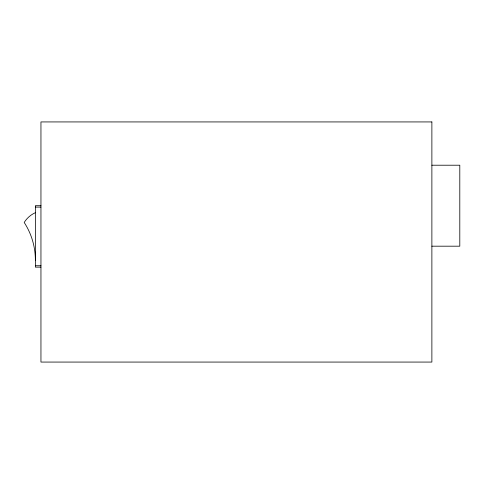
<?xml version="1.0" encoding="UTF-8"?>
<svg xmlns="http://www.w3.org/2000/svg" width="484" height="484" viewBox="0 0 484 484"><rect width="100%" height="100%" fill="white"/><g stroke="black" fill="none" stroke-linecap="round" stroke-linejoin="round"><path stroke-width="0.73" d="M431.879 165.213L459.8 165.213L459.8 246.187L431.879 246.187M40.952 205.7L35.368 205.7L35.368 267.132L40.952 267.132M35.368 207.098L40.952 207.098M35.368 265.734L40.952 265.734M35.368 260.15A69.2 69.2 0 0 0 24.2 222.452A25.21 25.21 0 0 1 35.368 212.682M431.879 121.932L40.952 121.932L40.952 362.068L431.879 362.068L431.879 121.932"/></g></svg>
